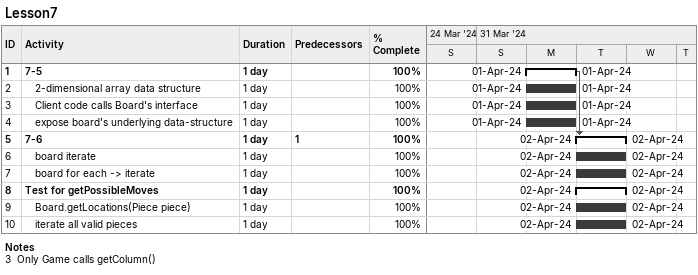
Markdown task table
Lesson7

| ID | Level | Task | Duration | Start | Finish | Predecessors | % complete |
|---|---|---|---|---|---|---|---|
| 1 | 1 | **7-5** | 1d | 2024-04-01 | 2024-04-01 |  | 100 |
| 2 | 2 | 2-dimensional array data structure | 1d | 2024-04-01 | 2024-04-01 |  | 100 |
| 3 | 2 | Client code calls Board's interface | 1d | 2024-04-01 | 2024-04-01 |  | 100 |
| 4 | 2 | expose board's underlying data-structure | 1d | 2024-04-01 | 2024-04-01 |  | 100 |
| 5 | 1 | **7-6** | 1d | 2024-04-02 | 2024-04-02 | 1 | 100 |
| 6 | 2 | board iterate | 1d | 2024-04-02 | 2024-04-02 |  | 100 |
| 7 | 2 | board for each -> iterate | 1d | 2024-04-02 | 2024-04-02 |  | 100 |
| 8 | 1 | **Test for getPossibleMoves** | 1d | 2024-04-02 | 2024-04-02 |  | 100 |
| 9 | 2 | Board.getLocations(Piece piece) | 1d | 2024-04-02 | 2024-04-02 |  | 100 |
| 10 | 2 | iterate all valid pieces | 1d | 2024-04-02 | 2024-04-02 |  | 100 |

Notes
- 3: Only Game calls getColumn()
